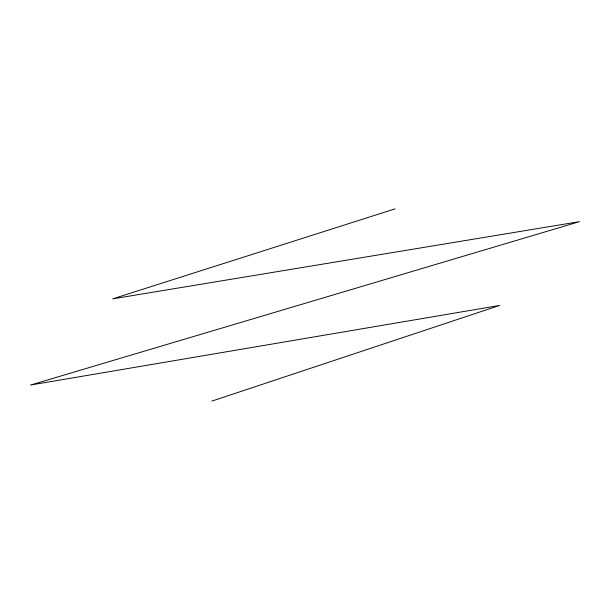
<?xml version="1.0" encoding="UTF-8"?>
<svg xmlns="http://www.w3.org/2000/svg" width="610" height="610" viewBox="0 0 610 610"><rect width="100%" height="100%" fill="white"/><g stroke="black" fill="none" stroke-linecap="round" stroke-linejoin="round"><path stroke-width="0.91" d="M211.784 401.136L499.628 305.435L30.5 385.047L579.5 221.651L112.652 298.869L395.066 208.864"/></g></svg>
